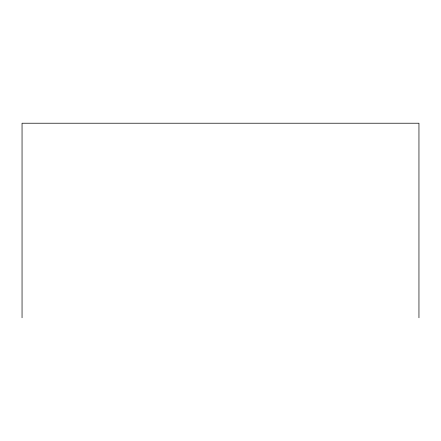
<?xml version="1.0" encoding="UTF-8"?>
<svg xmlns="http://www.w3.org/2000/svg" width="441" height="441" viewBox="0 0 441 441"><rect width="100%" height="100%" fill="white"/><g stroke="black" fill="none" stroke-linecap="round" stroke-linejoin="round"><path stroke-width="0.66" d="M418.95 317.779L418.95 123.221L22.05 123.221L22.05 317.779"/></g></svg>
